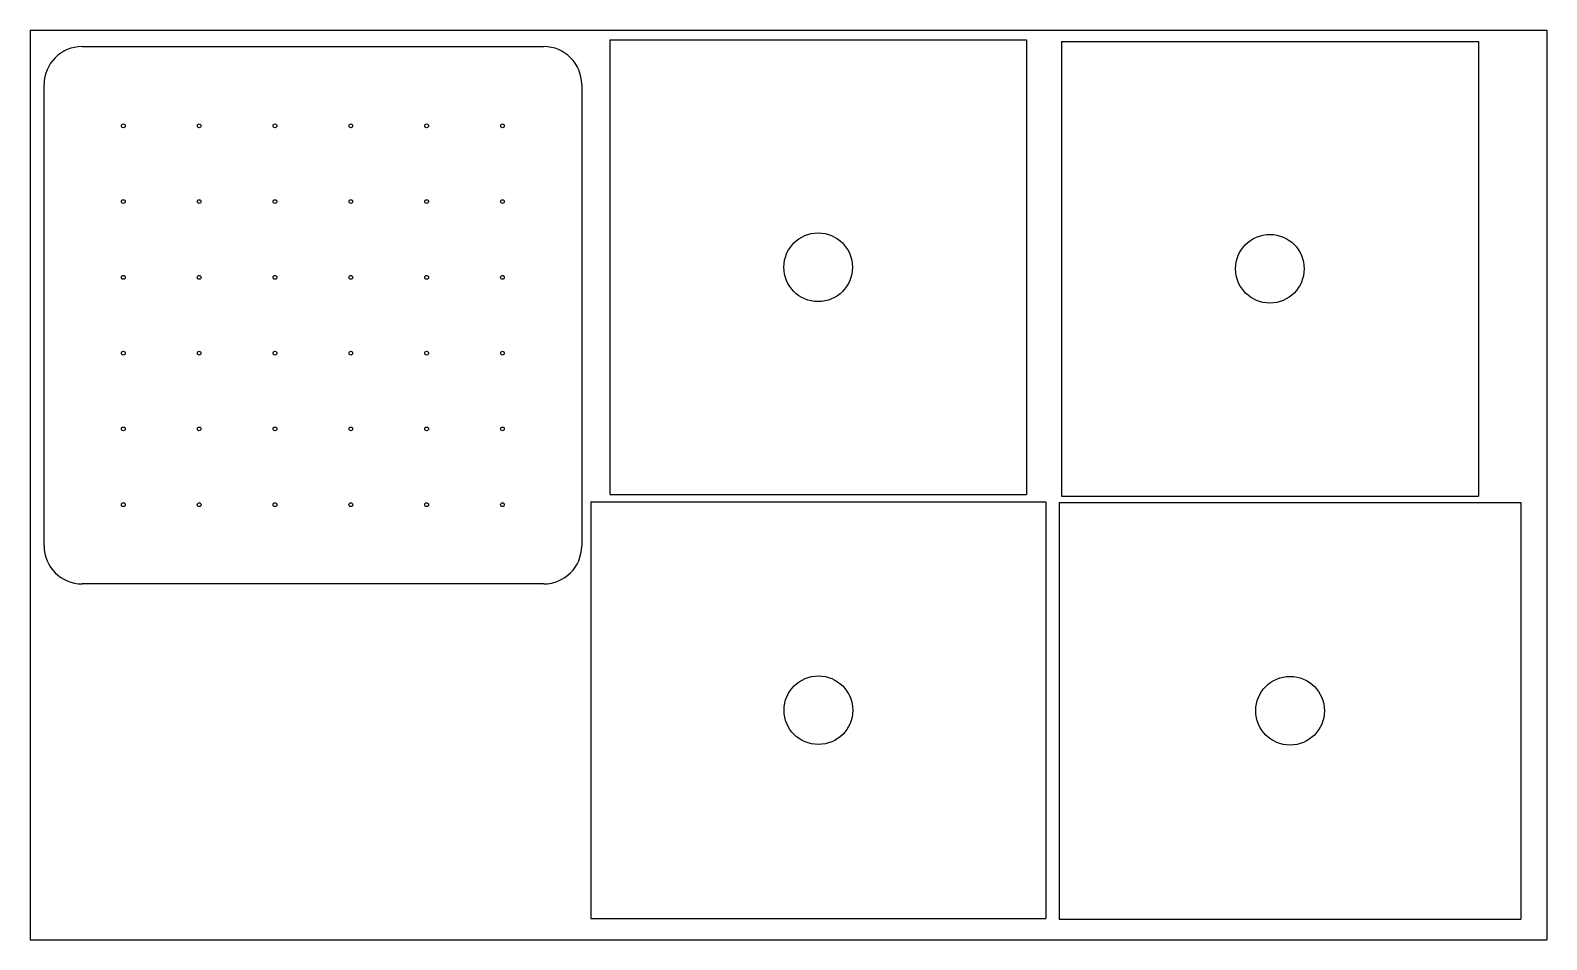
# Model space of a CAD drawing. Header units: millimetres. Extents: x -194 to 314, y -302 to 3.
import ezdxf

# ---------------------------------------------------------------- set-up
doc = ezdxf.new("R2010")
doc.units = ezdxf.units.MM

msp = doc.modelspace()

# ---------------------------------------------------------------- linework, layer by layer
at = {"color": 7, "linetype": 'Continuous'}
for p, q in [((-194.09, 3.21), (313.91, 3.21)), ((-194.09, 3.21), (-194.09, -301.59)), ((0, 0), (139.7, 0)), ((0, 0), (0, -152.4)), ((139.7, 0), (139.7, -152.4)), ((313.91, 3.21), (313.91, -301.59)), ((-176.77, -2.24), (-22.08, -2.24)), ((151.32, -0.52), (291.02, -0.52)), ((151.32, -0.52), (151.32, -152.92)), ((291.02, -0.52), (291.02, -152.92)), ((-189.47, -169.63), (-189.47, -14.94)), ((-9.38, -14.94), (-9.38, -169.63)), ((0, -152.4), (139.7, -152.4)), ((-6.26, -154.82), (146.14, -154.82)), ((-6.26, -154.82), (-6.26, -294.52)), ((146.14, -154.82), (146.14, -294.52)), ((150.63, -155.01), (305.29, -155.01)), ((150.63, -155.01), (150.63, -294.71)), ((151.32, -152.92), (291.02, -152.92)), ((305.29, -155.01), (305.29, -294.71)), ((-22.08, -182.33), (-176.77, -182.33)), ((-6.26, -294.52), (146.14, -294.52)), ((150.63, -294.71), (305.29, -294.71)), ((-194.09, -301.59), (313.91, -301.59))]:
    msp.add_line(p, q, dxfattribs=at)
for centre, radius in [((-162.93, -28.79), 0.635), ((-137.53, -28.79), 0.635), ((-112.13, -28.79), 0.635), ((-86.73, -28.79), 0.635), ((-61.33, -28.79), 0.635), ((-35.93, -28.79), 0.635), ((-162.93, -54.19), 0.635), ((-137.53, -54.19), 0.635), ((-112.13, -54.19), 0.635), ((-86.73, -54.19), 0.635), ((-61.33, -54.19), 0.635), ((-35.93, -54.19), 0.635), ((69.85, -76.2), 11.5), ((221.17, -76.72), 11.5), ((-162.93, -79.59), 0.635), ((-137.53, -79.59), 0.635), ((-112.13, -79.59), 0.635), ((-86.73, -79.59), 0.635), ((-61.33, -79.59), 0.635), ((-35.93, -79.59), 0.635), ((-162.93, -104.99), 0.635), ((-137.53, -104.99), 0.635), ((-112.13, -104.99), 0.635), ((-86.73, -104.99), 0.635), ((-61.33, -104.99), 0.635), ((-35.93, -104.99), 0.635), ((-162.93, -130.39), 0.635), ((-137.53, -130.39), 0.635), ((-112.13, -130.39), 0.635), ((-86.73, -130.39), 0.635), ((-61.33, -130.39), 0.635), ((-35.93, -130.39), 0.635), ((-162.93, -155.79), 0.635), ((-137.53, -155.79), 0.635), ((-112.13, -155.79), 0.635), ((-86.73, -155.79), 0.635), ((-61.33, -155.79), 0.635), ((-35.93, -155.79), 0.635), ((69.94, -224.67), 11.5), ((227.96, -224.86), 11.5)]:
    msp.add_circle(centre, radius, dxfattribs=at)
for centre, start, end in [((-176.77, -14.94), 90, 180), ((-22.08, -14.94), 0, 90), ((-176.77, -169.63), 180, 270), ((-22.08, -169.63), 270, 0)]:
    msp.add_arc(centre, 12.7, start, end, dxfattribs=at)

doc.saveas('drawing.dxf')
